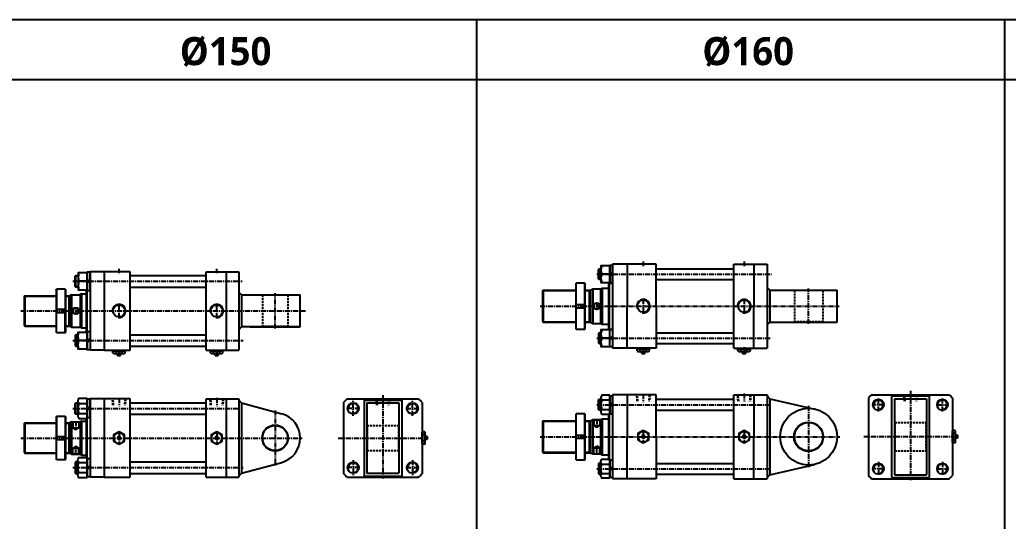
# Model space of a CAD drawing. Extents: x -819 to 9354, y 0 to 4161.
# Drawn here: x 1448 to 3918, y 1253 to 2506 of the extents above; entities that cross this region are included whole.
import ezdxf

# ---------------------------------------------------------------- set-up
doc = ezdxf.new("R2010")
doc.units = 0
doc.header["$LTSCALE"] = 10
doc.header["$MEASUREMENT"] = 0
doc.linetypes.add('CENTER', pattern=[2, 1.25, -0.25, 0.25, -0.25])
doc.linetypes.add('HIDDENX2', pattern=[0.75, 0.5, -0.25])
doc.layers.get('0').update_dxf_attribs({"linetype": 'CONTINUOUS'})
for name, color, linetype in [('HID', 2, 'HIDDENX2'), ('Line', 7, 'CONTINUOUS'), ('ML', 7, 'CONTINUOUS'), ('외형선', 3, 'CONTINUOUS')]:
    doc.layers.add(name, color=color, linetype=linetype)
doc.styles.add('문자', font='romans.shx')

msp = doc.modelspace()

# ---------------------------------------------------------------- linework, layer by layer
for p, q in [((9354.3, 2505.7), (0, 2505.7)), ((2590.1, 0), (2590.1, 2505.7)), ((3909.2, 0), (3909.2, 2505.7)), ((9354.3, 2355.7), (0, 2355.7))]:
    msp.add_line(p, q)
at = {"color": 7, "linetype": 'Continuous'}
for p, q in [((1681.6, 1678.3), (1681.6, 1680.3)), ((1681.6, 1680.3), (1710.8, 1680.3)), ((1710.8, 1678.3), (1710.8, 1680.3)), ((1925.6, 1678.3), (1925.6, 1680.3)), ((1925.6, 1680.3), (1954.8, 1680.3)), ((1954.8, 1678.3), (1954.8, 1680.3)), ((2990.5, 1678.2), (2990.5, 1683.2)), ((2990.5, 1683.2), (2996.8, 1683.2)), ((2991.5, 1683.2), (2991.5, 1685.2)), ((2991.5, 1685.2), (3020.6, 1685.2)), ((2996.8, 1683.2), (3021.6, 1683.2)), ((2998.3, 1678.2), (2998.3, 1683.2)), ((3013.8, 1678.2), (3013.8, 1683.2)), ((3020.6, 1683.2), (3020.6, 1685.2)), ((3021.6, 1678.2), (3021.6, 1683.2)), ((3242.5, 1678.2), (3242.5, 1683.2)), ((3242.5, 1683.2), (3248.8, 1683.2)), ((3243.5, 1683.2), (3243.5, 1685.2)), ((3243.5, 1685.2), (3272.6, 1685.2)), ((3248.8, 1683.2), (3273.6, 1683.2)), ((3250.3, 1678.2), (3250.3, 1683.2)), ((3265.8, 1678.2), (3265.8, 1683.2)), ((3272.6, 1683.2), (3272.6, 1685.2)), ((3273.6, 1678.2), (3273.6, 1683.2)), ((1680.6, 1673.3), (1680.6, 1678.3)), ((1680.6, 1678.3), (1687, 1678.3)), ((1683.8, 1672.3), (1708.6, 1672.3)), ((1687, 1678.3), (1711.8, 1678.3)), ((1688.4, 1673.3), (1688.4, 1678.3)), ((1692.2, 1672.6), (1692.2, 1672.6)), ((1692.2, 1667.8), (1692.2, 1672.3)), ((1692.2, 1667.8), (1692.7, 1667.3)), ((1700.2, 1667.8), (1692.2, 1667.8)), ((1692.7, 1667.3), (1699.7, 1667.3)), ((1700.2, 1667.8), (1699.7, 1667.3)), ((1700.2, 1667.8), (1700.2, 1672.3)), ((1704, 1673.3), (1704, 1678.3)), ((1711.8, 1673.3), (1711.8, 1678.3)), ((1924.6, 1673.3), (1924.6, 1678.3)), ((1924.6, 1678.3), (1931, 1678.3)), ((1927.8, 1672.3), (1952.6, 1672.3)), ((1931, 1678.3), (1955.8, 1678.3)), ((1932.4, 1673.3), (1932.4, 1678.3)), ((1936.2, 1672.6), (1936.2, 1672.6)), ((1936.2, 1667.8), (1936.2, 1672.3)), ((1936.2, 1667.8), (1936.7, 1667.3)), ((1944.2, 1667.8), (1936.2, 1667.8)), ((1936.7, 1667.3), (1943.7, 1667.3)), ((1944.2, 1667.8), (1943.7, 1667.3)), ((1944.2, 1667.8), (1944.2, 1672.3)), ((1948, 1673.3), (1948, 1678.3)), ((1955.8, 1673.3), (1955.8, 1678.3)), ((2993.6, 1677.2), (3018.5, 1677.2)), ((3002.1, 1677.5), (3002.1, 1677.5)), ((3002.1, 1672.7), (3002.1, 1677.2)), ((3002.1, 1672.7), (3002.6, 1672.2)), ((3010.1, 1672.7), (3002.1, 1672.7)), ((3002.6, 1672.2), (3009.6, 1672.2)), ((3010.1, 1672.7), (3009.6, 1672.2)), ((3010.1, 1672.7), (3010.1, 1677.2)), ((3245.6, 1677.2), (3270.5, 1677.2)), ((3254.1, 1677.5), (3254.1, 1677.5)), ((3254.1, 1672.7), (3254.1, 1677.2)), ((3254.1, 1672.7), (3254.6, 1672.2)), ((3262.1, 1672.7), (3254.1, 1672.7)), ((3254.6, 1672.2), (3261.6, 1672.2)), ((3262.1, 1672.7), (3261.6, 1672.2)), ((3262.1, 1672.7), (3262.1, 1677.2)), ((2453.4, 1446.2), (2453.4, 1475.3)), ((2455.4, 1475.3), (2453.4, 1475.3)), ((2460.4, 1476.3), (2455.4, 1476.3)), ((2455.4, 1451.5), (2455.4, 1476.3)), ((2460.4, 1468.5), (2455.4, 1468.5)), ((2461.4, 1448.3), (2461.4, 1473.2)), ((2465.9, 1464.7), (2461.4, 1464.7)), ((2465.9, 1464.7), (2466.4, 1464.2)), ((2465.9, 1464.7), (2465.9, 1456.7)), ((2465.9, 1456.7), (2466.4, 1457.2)), ((2466.4, 1457.2), (2466.4, 1464.2)), ((3778.3, 1449.4), (3778.3, 1478.6)), ((3780.3, 1478.6), (3778.3, 1478.6)), ((3785.3, 1479.6), (3780.3, 1479.6)), ((3780.3, 1454.7), (3780.3, 1479.6)), ((3785.3, 1471.8), (3780.3, 1471.8)), ((3786, 1460), (3786, 1460)), ((3786.3, 1451.6), (3786.3, 1476.4)), ((3790.8, 1468), (3786.3, 1468)), ((3790.8, 1460), (3786.3, 1460)), ((3790.8, 1468), (3791.3, 1467.5)), ((3790.8, 1468), (3790.8, 1460)), ((3790.8, 1460), (3791.3, 1460.5)), ((3791.3, 1460.5), (3791.3, 1467.5)), ((2455.4, 1446.2), (2453.4, 1446.2)), ((2460.4, 1453), (2455.4, 1453)), ((2455.4, 1445.2), (2455.4, 1451.5)), ((2460.4, 1445.2), (2455.4, 1445.2)), ((2461.1, 1456.7), (2461.1, 1456.7)), ((2465.9, 1456.7), (2461.4, 1456.7)), ((3780.3, 1449.4), (3778.3, 1449.4)), ((3785.3, 1456.2), (3780.3, 1456.2)), ((3780.3, 1448.4), (3780.3, 1454.7)), ((3785.3, 1448.4), (3780.3, 1448.4))]:
    msp.add_line(p, q, dxfattribs=at)
for points in [[(1682.7, 1453), (1696.2, 1445.2), (1709.7, 1453), (1709.7, 1468.5), (1696.2, 1476.3), (1682.7, 1468.5)], [(1694.8, 1463.2), (1693.3, 1460.7), (1694.8, 1458.2), (1697.7, 1458.2), (1699.1, 1460.7), (1697.7, 1463.2)], [(1926.7, 1453), (1940.2, 1445.2), (1953.7, 1453), (1953.7, 1468.5), (1940.2, 1476.3), (1926.7, 1468.5)], [(1938.8, 1463.2), (1937.3, 1460.7), (1938.8, 1458.2), (1941.7, 1458.2), (1943.1, 1460.7), (1941.7, 1463.2)], [(2992.6, 1456.2), (3006.1, 1448.4), (3019.6, 1456.2), (3019.6, 1471.8), (3006.1, 1479.6), (2992.6, 1471.8)], [(3004.6, 1466.5), (3003.2, 1464), (3004.6, 1461.5), (3007.5, 1461.5), (3008.9, 1464), (3007.5, 1466.5)], [(3244.6, 1456.2), (3258.1, 1448.4), (3271.6, 1456.2), (3271.6, 1471.8), (3258.1, 1479.6), (3244.6, 1471.8)], [(3256.6, 1466.5), (3255.2, 1464), (3256.6, 1461.5), (3259.5, 1461.5), (3260.9, 1464), (3259.5, 1466.5)]]:
    msp.add_lwpolyline(points, close=True, dxfattribs=at)
for centre, radius in [((1696.2, 1460.7), 13.5), ((1696.2, 1460.7), 3.5), ((1940.2, 1460.7), 13.5), ((1940.2, 1460.7), 3.5), ((3006.1, 1464), 13.5), ((3006.1, 1464), 3.5), ((3258.1, 1464), 13.5), ((3258.1, 1464), 3.5)]:
    msp.add_circle(centre, radius, dxfattribs=at)
for centre, radius, start, end in [((1683.8, 1677.9), 5.62, 235.6158, 270), ((1684.5, 1680.5), 8.22, 241.7006, 298.2994), ((1696.2, 1703.7), 31.3, 255.6172, 270.0141), ((1696.2, 1703.7), 31.3, 269.9859, 284.3828), ((1707.9, 1680.5), 8.22, 241.7006, 298.2994), ((1927.8, 1677.9), 5.62, 235.6158, 270), ((1928.5, 1680.5), 8.22, 241.7006, 298.2994), ((1940.2, 1703.7), 31.3, 255.6172, 270.0141), ((1940.2, 1703.7), 31.3, 269.9859, 284.3828), ((1951.9, 1680.5), 8.22, 241.7006, 298.2994), ((2993.6, 1682.9), 5.62, 235.6158, 270), ((2994.4, 1685.5), 8.22, 241.7006, 298.2994), ((3006, 1708.6), 31.3, 255.6172, 270.0141), ((3006.1, 1708.6), 31.3, 269.9859, 284.3828), ((3017.7, 1685.5), 8.22, 241.7006, 298.2994), ((3245.6, 1682.9), 5.62, 235.6158, 270), ((3246.4, 1685.5), 8.22, 241.7006, 298.2994), ((3258, 1708.6), 31.3, 255.6172, 270.0141), ((3258.1, 1708.6), 31.3, 269.9859, 284.3828), ((3269.7, 1685.5), 8.22, 241.7006, 298.2994), ((2453.2, 1472.4), 8.22, 331.7006, 28.2994), ((2430, 1460.8), 31.3, 359.9859, 14.3828), ((2430, 1460.7), 31.3, 345.6172, 0.0141), ((3778, 1475.7), 8.22, 331.7006, 28.2994), ((3754.9, 1464), 31.3, 359.9859, 14.3828), ((3754.9, 1464), 31.3, 345.6172, 0.0141), ((2453.2, 1449.1), 8.22, 331.7006, 28.2994), ((2455.8, 1448.3), 5.62, 325.6158, 0), ((3778, 1452.3), 8.22, 331.7006, 28.2994), ((3780.6, 1451.6), 5.62, 325.6158, 0)]:
    msp.add_arc(centre, radius, start, end, dxfattribs=at)
at = {"layer": 'HID'}
for p, q in [((3382.6, 1830.2), (3383.6, 1829.2)), ((3383.6, 1829.2), (3383.6, 1751.2)), ((3454.6, 1829.2), (3383.6, 1829.2)), ((3455.6, 1830.2), (3454.6, 1829.2)), ((3454.6, 1829.2), (3454.6, 1751.2)), ((2053.7, 1818.3), (2054.7, 1817.3)), ((2054.7, 1817.3), (2054.7, 1737.8)), ((2117.7, 1817.3), (2054.7, 1817.3)), ((2118.7, 1818.3), (2117.7, 1817.3)), ((2117.7, 1817.3), (2117.7, 1737.8)), ((2053.7, 1738.3), (2054.7, 1739.3)), ((2117.7, 1739.3), (2054.7, 1739.3)), ((2118.7, 1738.3), (2117.7, 1739.3)), ((3382.6, 1750.2), (3383.6, 1751.2)), ((3454.6, 1751.2), (3383.6, 1751.2)), ((3455.6, 1750.2), (3454.6, 1751.2)), ((1681.2, 1542.7), (1679.6, 1558.7)), ((1682.8, 1542.7), (1681.2, 1558.7)), ((1711.2, 1558.7), (1709.6, 1542.7)), ((1712.8, 1558.7), (1711.2, 1542.7)), ((1925.2, 1542.7), (1923.6, 1558.7)), ((1926.8, 1542.7), (1925.2, 1558.7)), ((1955.2, 1558.7), (1953.6, 1542.7)), ((1956.8, 1558.7), (1955.2, 1542.7)), ((2340.4, 1542.7), (2338.8, 1558.7)), ((2342, 1542.7), (2340.4, 1558.7)), ((2370.4, 1558.7), (2368.8, 1542.7)), ((2372, 1558.7), (2370.4, 1542.7)), ((2991.1, 1553), (2989.5, 1569)), ((2992.7, 1553), (2991.1, 1569)), ((3021.1, 1569), (3019.5, 1553)), ((3022.7, 1569), (3021.1, 1553)), ((3243.1, 1553), (3241.5, 1569)), ((3244.7, 1553), (3243.1, 1569)), ((3273.1, 1569), (3271.5, 1553)), ((3274.7, 1569), (3273.1, 1553)), ((3658.3, 1553), (3656.7, 1569)), ((3659.9, 1553), (3658.3, 1569)), ((3688.3, 1569), (3686.7, 1553)), ((3689.9, 1569), (3688.3, 1553)), ((2315.4, 1493.2), (2316.4, 1492.2)), ((2316.4, 1492.2), (2394.4, 1492.2)), ((2316.4, 1492.2), (2316.4, 1429.2)), ((2395.4, 1493.2), (2394.4, 1492.2)), ((2394.4, 1492.2), (2394.4, 1429.2)), ((3633.3, 1500.5), (3634.3, 1499.5)), ((3634.3, 1499.5), (3634.3, 1428.5)), ((3634.3, 1499.5), (3712.3, 1499.5)), ((3713.3, 1500.5), (3712.3, 1499.5)), ((3712.3, 1499.5), (3712.3, 1428.5)), ((2315.4, 1428.2), (2316.4, 1429.2)), ((2316.4, 1429.2), (2394.4, 1429.2)), ((2395.4, 1428.2), (2394.4, 1429.2)), ((3633.3, 1427.5), (3634.3, 1428.5)), ((3634.3, 1428.5), (3712.3, 1428.5)), ((3713.3, 1427.5), (3712.3, 1428.5))]:
    msp.add_line(p, q, dxfattribs=at)
at = {"layer": 'Line'}
for p, q in [((2900.3, 1882.1), (2894.1, 1882.1)), ((1594.2, 1864.9), (1586.9, 1864.9)), ((2900.3, 1858.4), (2894.1, 1858.4)), ((1594.2, 1839.7), (1586.9, 1839.7)), ((2754.6, 1829.2), (2837.2, 1829.2)), ((2861.2, 1829.2), (2871.1, 1829.2)), ((2871.1, 1829.2), (2872.8, 1830.2)), ((1459.7, 1815.3), (1539, 1815.3)), ((1563, 1815.3), (1571.2, 1815.3)), ((1571.2, 1815.3), (1572.9, 1816.3)), ((1459.7, 1741.3), (1539, 1741.3)), ((1563, 1741.3), (1571.2, 1741.3)), ((1571.2, 1741.3), (1572.9, 1740.3)), ((2754.6, 1751.2), (2837.2, 1751.2)), ((2861.2, 1751.2), (2871.1, 1751.2)), ((2871.1, 1751.2), (2872.8, 1750.2)), ((1594.2, 1716.9), (1586.9, 1716.9)), ((2900.3, 1722.1), (2894.1, 1722.1)), ((1594.2, 1691.7), (1586.9, 1691.7)), ((2900.3, 1698.4), (2894.1, 1698.4)), ((1593.7, 1547.3), (1586.9, 1547.3)), ((1593.7, 1522.2), (1586.9, 1522.2)), ((1459.7, 1497.7), (1539, 1497.7)), ((1563, 1497.7), (1571.2, 1497.7)), ((1571.2, 1497.7), (1572.9, 1498.7)), ((1459.7, 1423.7), (1539, 1423.7)), ((1563, 1423.7), (1571.2, 1423.7)), ((1571.2, 1423.7), (1572.9, 1422.7)), ((1593.7, 1399.3), (1586.9, 1399.3)), ((1593.7, 1374.2), (1586.9, 1374.2))]:
    msp.add_line(p, q, dxfattribs=at)
for centre, radius, start, end in [((3006.1, 1790.2), 16.6, 258.5736, 189.2846), ((3258.1, 1790.2), 16.6, 258.5736, 189.2846), ((1696.2, 1778.3), 16.6, 261.7197, 186.8277), ((1940.2, 1778.3), 16.6, 261.7197, 186.8277), ((3593.3, 1544), 11.9, 261.1, 192.3996), ((3753.3, 1544), 11.9, 259.2896, 191.1528), ((2281.4, 1534.7), 12.3, 256.2417, 187.2307), ((2429.4, 1534.7), 12.3, 255.2852, 193.1137), ((2281.4, 1386.7), 12.3, 257.0654, 189.93), ((2429.4, 1386.7), 12.3, 257.5541, 191.7533), ((3593.3, 1384), 11.9, 259.2727, 188.069), ((3753.3, 1384), 11.9, 258.2082, 187.8073)]:
    msp.add_arc(centre, radius, start, end, dxfattribs=at)
at = {"layer": 'ML', "color": 1, "linetype": 'CENTER'}
for p, q in [((1696.2, 1873), (1696.2, 1883.4)), ((1940.2, 1873), (1940.2, 1883.4)), ((1580.5, 1852.3), (2003.9, 1852.3)), ((2890.3, 1870.2), (3326.4, 1870.2)), ((3419.1, 1746.2), (3419.1, 1834.2)), ((2086.2, 1734.3), (2086.2, 1822.3)), ((3006.1, 1808.5), (3006.1, 1772)), ((3258.1, 1808.5), (3258.1, 1772)), ((1451, 1778.3), (2161.8, 1778.3)), ((1588.2, 1769.5), (1588.2, 1787.1)), ((1696.2, 1760.1), (1696.2, 1796.6)), ((1940.2, 1760.1), (1940.2, 1796.6)), ((2748.7, 1790.2), (3495.3, 1790.2)), ((2889.6, 1799), (2889.6, 1781.4)), ((1580.5, 1704.3), (2006.1, 1704.3)), ((2890.3, 1710.2), (3323.2, 1710.2)), ((1696.2, 1681.1), (1696.2, 1671.6)), ((1940.2, 1681.1), (1940.2, 1671.6)), ((3006.1, 1687.5), (3006.1, 1676)), ((3258.1, 1687.5), (3258.1, 1676)), ((1696.2, 1561.5), (1696.2, 1540.2)), ((1940.2, 1561.5), (1940.2, 1540.2)), ((2355.4, 1567.5), (2355.4, 1359.8)), ((3006.1, 1570.9), (3006.1, 1550.6)), ((3258.1, 1572.1), (3258.1, 1551.5)), ((3593.3, 1527), (3593.3, 1561)), ((3673.3, 1579), (3673.3, 1355.5)), ((3753.3, 1527), (3753.3, 1561)), ((1580.5, 1534.7), (2003.9, 1534.7)), ((2297.8, 1534.7), (2265, 1534.7)), ((2281.4, 1515.8), (2281.4, 1553.7)), ((2413, 1534.7), (2445.8, 1534.7)), ((2429.4, 1515.8), (2429.4, 1553.7)), ((2890.3, 1544), (3322.1, 1544)), ((3419.1, 1540.8), (3419.1, 1387.2)), ((3608, 1544), (3578.5, 1544)), ((3738.5, 1544), (3768, 1544)), ((2086.2, 1529.4), (2086.2, 1390.9)), ((2889.6, 1508), (2889.6, 1486.5)), ((1588.2, 1502.5), (1588.2, 1480.6)), ((1451, 1460.7), (2153.5, 1460.7)), ((1696.2, 1471.7), (1696.2, 1449.7)), ((1940.2, 1471.7), (1940.2, 1449.7)), ((2244, 1460.7), (2463.1, 1460.7)), ((2748.7, 1464), (3497.3, 1464)), ((3006.1, 1475), (3006.1, 1453)), ((3258.1, 1475), (3258.1, 1453)), ((3787.9, 1464), (3557.2, 1464)), ((1588.2, 1419), (1588.2, 1440.9)), ((2889.6, 1420), (2889.6, 1441.5)), ((1580.5, 1386.7), (2006.1, 1386.7)), ((2297.8, 1386.7), (2265, 1386.7)), ((2281.4, 1405.7), (2281.4, 1367.8)), ((2413, 1386.7), (2445.8, 1386.7)), ((2429.4, 1405.7), (2429.4, 1367.8)), ((2890.3, 1384), (3324.1, 1384)), ((3608, 1384), (3578.5, 1384)), ((3593.3, 1401), (3593.3, 1367)), ((3738.5, 1384), (3768, 1384)), ((3753.3, 1401), (3753.3, 1367))]:
    msp.add_line(p, q, dxfattribs=at)
at = {"layer": 'ML'}
for p, q in [((2895.7, 1856.7), (2895.7, 1883.7)), ((2929.1, 1895.2), (2929.1, 1685.2)), ((2966.1, 1895.2), (2929.1, 1895.2)), ((2929.1, 1895.2), (2929.1, 1895.2)), ((3038.1, 1895.2), (2966.1, 1895.2)), ((2966.1, 1895.2), (2966.1, 1790.2)), ((3038.1, 1790.2), (3038.1, 1895.2)), ((3038.1, 1883.7), (3232.1, 1883.7)), ((3232.1, 1790.2), (3232.1, 1895.2)), ((3232.1, 1895.2), (3282.1, 1895.2)), ((3282.1, 1895.2), (3282.1, 1790.2)), ((3282.1, 1895.2), (3315.1, 1895.2)), ((3315.1, 1895.2), (3315.1, 1685.2)), ((1588.6, 1838), (1588.6, 1866.6)), ((1617, 1852.3), (1596.1, 1852.3)), ((1617, 1857.9), (1624.2, 1850.7)), ((1617, 1853.9), (1624.2, 1846.7)), ((1624.2, 1876.3), (1624.2, 1680.3)), ((1659.2, 1876.3), (1624.2, 1876.3)), ((1659.2, 1876.3), (1659.2, 1680.3)), ((1724.2, 1876.3), (1659.2, 1876.3)), ((1724.2, 1680.3), (1724.2, 1876.3)), ((1724.2, 1866.6), (1914.2, 1866.6)), ((1914.2, 1876.3), (1964.2, 1876.3)), ((1914.2, 1680.3), (1914.2, 1876.3)), ((1964.2, 1876.3), (1964.2, 1680.3)), ((1964.2, 1876.3), (1995.2, 1876.3)), ((1995.2, 1876.3), (1995.2, 1680.3)), ((2922.3, 1870.2), (2902.1, 1870.2)), ((2922.3, 1875.6), (2929.1, 1868.8)), ((2922.3, 1871.7), (2929.1, 1864.9)), ((3038.1, 1856.7), (3232.1, 1856.7)), ((1539, 1831.3), (1540, 1832.3)), ((1539, 1831.3), (1539, 1725.3)), ((1540, 1832.3), (1540, 1782.3)), ((1562, 1832.3), (1540, 1832.3)), ((1562, 1832.3), (1562, 1782.3)), ((1562, 1832.3), (1563, 1831.3)), ((1563, 1725.3), (1563, 1831.3)), ((1614.2, 1831.1), (1614.2, 1725.6)), ((1615.7, 1831.1), (1615.7, 1725.6)), ((1724.2, 1838), (1914.2, 1838)), ((2754.1, 1828.7), (2755.6, 1830.2)), ((2754.1, 1828.7), (2754.1, 1751.7)), ((2755.6, 1830.2), (2755.6, 1750.2)), ((2755.6, 1830.2), (2837.2, 1830.2)), ((2837.2, 1846.7), (2838.2, 1847.7)), ((2837.2, 1846.7), (2837.2, 1733.7)), ((2860.2, 1847.7), (2838.2, 1847.7)), ((2838.2, 1794.2), (2838.2, 1847.7)), ((2860.2, 1794.2), (2860.2, 1847.7)), ((2860.2, 1847.7), (2861.2, 1846.7)), ((2861.2, 1733.7), (2861.2, 1846.7)), ((2861.2, 1830.2), (2874.1, 1830.2)), ((2871.1, 1830.2), (2871.1, 1750.2)), ((2874.1, 1830.2), (2880.1, 1833.2)), ((2874.1, 1830.2), (2874.1, 1750.2)), ((2880.1, 1833.2), (2880.1, 1747.2)), ((2880.1, 1833.2), (2899.1, 1833.2)), ((2899.1, 1833.2), (2903.1, 1835.2)), ((2899.1, 1833.2), (2899.1, 1747.2)), ((2903.1, 1835.2), (2903.1, 1745.2)), ((2903.1, 1835.2), (2919.1, 1835.2)), ((2919.1, 1846.2), (2920.6, 1847.7)), ((2919.1, 1846.2), (2919.1, 1734.2)), ((2920.6, 1847.7), (2920.6, 1732.7)), ((2920.6, 1847.7), (2929.1, 1847.7)), ((3315.1, 1837.2), (3322.1, 1830.2)), ((3322.1, 1830.2), (3322.1, 1750.2)), ((3322.1, 1830.2), (3490.1, 1830.2)), ((3490.1, 1750.2), (3490.1, 1830.2)), ((1459.2, 1814.8), (1460.7, 1816.3)), ((1459.2, 1814.8), (1459.2, 1741.8)), ((1460.7, 1816.3), (1460.7, 1740.3)), ((1460.7, 1816.3), (1539, 1816.3)), ((1563, 1816.3), (1574.2, 1816.3)), ((1571.2, 1816.3), (1571.2, 1740.3)), ((1577.2, 1818.8), (1574.2, 1817.1)), ((1574.2, 1817.1), (1574.2, 1739.5)), ((1577.2, 1818.8), (1577.2, 1737.8)), ((1577.2, 1818.8), (1599.2, 1818.8)), ((1602.2, 1820.8), (1599.2, 1819.1)), ((1599.2, 1819.1), (1599.2, 1737.5)), ((1602.2, 1820.8), (1602.2, 1735.8)), ((1602.2, 1820.8), (1614.2, 1820.8)), ((2002.2, 1818.3), (1995.2, 1825.3)), ((2002.2, 1818.3), (2002.2, 1738.3)), ((2002.2, 1818.3), (2149.2, 1818.3)), ((2149.2, 1738.3), (2149.2, 1818.3)), ((1539, 1782.3), (1563, 1782.3)), ((2837.2, 1794.2), (2861.2, 1794.2)), ((2837.2, 1786.2), (2861.2, 1786.2)), ((2838.2, 1732.7), (2838.2, 1786.2)), ((2860.2, 1732.7), (2860.2, 1786.2)), ((2966.1, 1685.2), (2966.1, 1790.2)), ((3038.1, 1790.2), (3038.1, 1685.2)), ((3232.1, 1685.2), (3232.1, 1790.2)), ((3282.1, 1685.2), (3282.1, 1790.2)), ((1539, 1774.3), (1563, 1774.3)), ((1540, 1724.3), (1540, 1774.3)), ((1562, 1724.3), (1562, 1774.3)), ((1459.2, 1741.8), (1460.7, 1740.3)), ((1460.7, 1740.3), (1539, 1740.3)), ((1563, 1740.3), (1574.2, 1740.3)), ((1577.2, 1737.8), (1574.2, 1739.5)), ((1577.2, 1737.8), (1599.2, 1737.8)), ((1602.2, 1735.8), (1599.2, 1737.5)), ((1602.2, 1735.8), (1614.2, 1735.8)), ((2002.2, 1738.3), (1995.2, 1731.3)), ((2149.2, 1738.3), (2002.2, 1738.3)), ((2023.2, 1738.3), (2149.2, 1738.3)), ((2754.1, 1751.7), (2755.6, 1750.2)), ((2755.6, 1750.2), (2837.2, 1750.2)), ((2838.2, 1732.7), (2837.2, 1733.7)), ((2838.2, 1732.7), (2860.2, 1732.7)), ((2860.2, 1732.7), (2861.2, 1733.7)), ((2861.2, 1750.2), (2874.1, 1750.2)), ((2874.1, 1750.2), (2880.1, 1747.2)), ((2880.1, 1747.2), (2899.1, 1747.2)), ((2899.1, 1747.2), (2903.1, 1745.2)), ((2903.1, 1745.2), (2919.1, 1745.2)), ((2919.1, 1734.2), (2919.4, 1733.9)), ((2919.1, 1734.2), (2920.6, 1732.7)), ((2920.6, 1732.7), (2929.1, 1732.7)), ((3315.1, 1743.2), (3322.1, 1750.2)), ((3322.1, 1750.2), (3490.1, 1750.2)), ((1540, 1724.3), (1539, 1725.3)), ((1540, 1724.3), (1562, 1724.3)), ((1562, 1724.3), (1563, 1725.3)), ((1588.6, 1718.6), (1588.6, 1690)), ((1617, 1704.3), (1596.1, 1704.3)), ((1617, 1702.7), (1624.2, 1709.9)), ((1617, 1698.7), (1624.2, 1705.9)), ((1724.2, 1718.6), (1914.2, 1718.6)), ((2895.7, 1723.7), (2895.7, 1696.7)), ((2922.3, 1710.2), (2902.1, 1710.2)), ((2922.3, 1708.8), (2929.1, 1715.6)), ((2922.3, 1704.9), (2929.1, 1711.7)), ((3038.1, 1723.7), (3232.1, 1723.7)), ((1659.2, 1680.3), (1624.2, 1680.3)), ((1659.2, 1680.3), (1724.2, 1680.3)), ((1724.2, 1690), (1914.2, 1690)), ((1914.2, 1680.3), (1964.2, 1680.3)), ((1964.2, 1680.3), (1995.2, 1680.3)), ((2966.1, 1685.2), (2929.1, 1685.2)), ((3038.1, 1685.2), (2966.1, 1685.2)), ((3038.1, 1696.7), (3232.1, 1696.7)), ((3232.1, 1685.2), (3282.1, 1685.2)), ((3282.1, 1685.2), (3315.1, 1685.2)), ((1659.2, 1558.7), (1624.2, 1558.7)), ((1624.2, 1558.7), (1624.2, 1362.7)), ((1659.2, 1558.7), (1659.2, 1362.7)), ((1724.2, 1558.7), (1659.2, 1558.7)), ((1724.2, 1362.7), (1724.2, 1558.7)), ((1914.2, 1362.7), (1914.2, 1558.7)), ((1914.2, 1558.7), (1964.2, 1558.7)), ((1964.2, 1558.7), (1964.2, 1362.7)), ((1964.2, 1558.7), (1995.2, 1558.7)), ((1995.2, 1558.7), (1995.2, 1362.7)), ((2266.2, 1558.7), (2444.6, 1558.7)), ((2900.3, 1555.9), (2894.1, 1555.9)), ((2895.7, 1530.5), (2895.7, 1557.5)), ((2900.3, 1561.7), (2900.3, 1526.2)), ((2902.1, 1555.8), (2922.3, 1555.8)), ((2966.1, 1569), (2929.1, 1569)), ((2929.1, 1569), (2929.1, 1569)), ((2929.1, 1569), (2929.1, 1359)), ((3038.1, 1569), (2966.1, 1569)), ((2966.1, 1569), (2966.1, 1464)), ((3038.1, 1464), (3038.1, 1569)), ((3038.1, 1557.5), (3232.1, 1557.5)), ((3232.1, 1569), (3282.1, 1569)), ((3232.1, 1464), (3232.1, 1569)), ((3282.1, 1569), (3282.1, 1464)), ((3282.1, 1569), (3315.1, 1569)), ((3315.1, 1569), (3315.1, 1359)), ((3315.1, 1566), (3322.1, 1559)), ((3322.1, 1559), (3322.1, 1369)), ((3322.1, 1559), (3434.9, 1533.2)), ((3568.3, 1561.1), (3568.3, 1366.9)), ((3576.2, 1569), (3770.3, 1569)), ((3626.3, 1566), (3626.3, 1362)), ((3626.3, 1566), (3720.3, 1566)), ((3633.3, 1559), (3633.3, 1369)), ((3633.3, 1559), (3713.3, 1559)), ((3713.3, 1559), (3713.3, 1369)), ((3720.3, 1566), (3720.3, 1362)), ((3778.3, 1561.1), (3778.3, 1366.9)), ((1588.6, 1520.5), (1588.6, 1549)), ((1593.7, 1553.5), (1593.7, 1515.9)), ((1595.7, 1547.3), (1617, 1547.3)), ((1617, 1540.4), (1624.2, 1533.2)), ((1617, 1536.3), (1624.2, 1529.1)), ((1724.2, 1549), (1914.2, 1549)), ((1995.2, 1555.7), (2002.2, 1548.7)), ((2002.2, 1548.7), (2002.2, 1372.7)), ((2002.2, 1548.7), (2102.7, 1521.6)), ((2257.4, 1549.9), (2257.4, 1371.6)), ((2308.4, 1555.7), (2402.4, 1555.7)), ((2308.4, 1555.7), (2308.4, 1365.7)), ((2315.4, 1548.7), (2395.4, 1548.7)), ((2315.4, 1548.7), (2315.4, 1372.7)), ((2395.4, 1548.7), (2395.4, 1372.7)), ((2402.4, 1555.7), (2402.4, 1365.7)), ((2453.4, 1549.9), (2453.4, 1371.6)), ((2900.3, 1532.1), (2894.1, 1532.1)), ((2902.1, 1532.2), (2922.3, 1532.2)), ((2922.3, 1549.3), (2929.1, 1542.5)), ((2922.3, 1545.5), (2929.1, 1538.7)), ((1539, 1513.7), (1540, 1514.7)), ((1539, 1513.7), (1539, 1407.7)), ((1540, 1514.7), (1540, 1464.7)), ((1562, 1514.7), (1540, 1514.7)), ((1562, 1514.7), (1562, 1464.7)), ((1562, 1514.7), (1563, 1513.7)), ((1563, 1407.7), (1563, 1513.7)), ((1595.7, 1522.2), (1617, 1522.2)), ((1614.2, 1509.7), (1614.2, 1411.8)), ((1615.7, 1509.7), (1615.7, 1411.8)), ((1724.2, 1520.5), (1914.2, 1520.5)), ((2837.2, 1520.5), (2838.2, 1521.5)), ((2837.2, 1520.5), (2837.2, 1407.5)), ((2860.2, 1521.5), (2838.2, 1521.5)), ((2838.2, 1468), (2838.2, 1521.5)), ((2860.2, 1521.5), (2861.2, 1520.5)), ((2860.2, 1468), (2860.2, 1521.5)), ((2861.2, 1407.5), (2861.2, 1520.5)), ((2874.1, 1504), (2880.1, 1507)), ((2880.1, 1507), (2899.1, 1507)), ((2880.1, 1507), (2880.1, 1421)), ((2881.6, 1507), (2882.1, 1506.5)), ((2882.1, 1506.5), (2882.1, 1492)), ((2882.1, 1506.5), (2897.1, 1506.5)), ((2897.1, 1506.5), (2897.6, 1507)), ((2897.1, 1506.5), (2897.1, 1492)), ((2899.1, 1507), (2903.1, 1509)), ((2899.1, 1507), (2899.1, 1421)), ((2903.1, 1509), (2919.1, 1509)), ((2903.1, 1509), (2903.1, 1419)), ((2919.1, 1520), (2919.4, 1520.3)), ((2919.1, 1520), (2919.1, 1408)), ((2920.6, 1520.3), (2920.6, 1407.7)), ((2922.3, 1521.5), (2929.1, 1521.5)), ((3038.1, 1530.5), (3232.1, 1530.5)), ((1459.2, 1497.2), (1460.7, 1498.7)), ((1459.2, 1497.2), (1459.2, 1424.2)), ((1460.7, 1498.7), (1539, 1498.7)), ((1460.7, 1498.7), (1460.7, 1422.7)), ((1563, 1498.7), (1574.2, 1498.7)), ((1571.2, 1498.7), (1571.2, 1422.7)), ((1577.2, 1501.2), (1574.2, 1499.5)), ((1574.2, 1499.5), (1574.2, 1422)), ((1577.2, 1501.2), (1599.2, 1501.2)), ((1577.2, 1501.2), (1577.2, 1420.2)), ((1580.2, 1501.2), (1580.7, 1500.7)), ((1580.7, 1500.7), (1580.7, 1486.2)), ((1595.7, 1500.7), (1580.7, 1500.7)), ((1580.7, 1486.2), (1595.7, 1486.2)), ((1580.7, 1486.2), (1588.2, 1481.9)), ((1595.7, 1486.2), (1588.2, 1481.9)), ((1596.2, 1501.2), (1595.7, 1500.7)), ((1595.7, 1500.7), (1595.7, 1486.2)), ((1602.2, 1503.2), (1599.2, 1501.5)), ((1599.2, 1501.5), (1599.2, 1420)), ((1602.2, 1503.2), (1614.2, 1503.2)), ((1602.2, 1503.2), (1602.2, 1418.2)), ((2754.1, 1502.5), (2755.6, 1504)), ((2754.1, 1502.5), (2754.1, 1425.5)), ((2754.6, 1503), (2837.2, 1503)), ((2755.6, 1504), (2837.2, 1504)), ((2755.6, 1504), (2755.6, 1424)), ((2861.2, 1504), (2874.1, 1504)), ((2861.2, 1503), (2871.1, 1503)), ((2871.1, 1504), (2871.1, 1424)), ((2871.1, 1503), (2872.8, 1504)), ((2874.1, 1504), (2874.1, 1424)), ((2882.1, 1492), (2897.1, 1492)), ((2882.1, 1492), (2889.6, 1487.7)), ((2897.1, 1492), (2889.6, 1487.7)), ((1539, 1464.7), (1563, 1464.7)), ((2837.2, 1468), (2861.2, 1468)), ((2837.2, 1460), (2861.2, 1460)), ((2838.2, 1406.5), (2838.2, 1460)), ((2860.2, 1406.5), (2860.2, 1460)), ((2966.1, 1359), (2966.1, 1464)), ((3038.1, 1464), (3038.1, 1359)), ((3232.1, 1359), (3232.1, 1464)), ((3282.1, 1359), (3282.1, 1464)), ((1539, 1456.7), (1563, 1456.7)), ((1540, 1406.7), (1540, 1456.7)), ((1562, 1406.7), (1562, 1456.7)), ((1580.7, 1435.2), (1588.2, 1439.6)), ((1580.7, 1435.2), (1595.7, 1435.2)), ((1580.7, 1420.7), (1580.7, 1435.2)), ((1595.7, 1435.2), (1588.2, 1439.6)), ((1595.7, 1420.7), (1595.7, 1435.2)), ((2882.1, 1436), (2889.6, 1440.3)), ((2882.1, 1421.5), (2882.1, 1436)), ((2882.1, 1436), (2897.1, 1436)), ((2897.1, 1436), (2889.6, 1440.3)), ((2897.1, 1421.5), (2897.1, 1436)), ((1459.2, 1424.2), (1460.7, 1422.7)), ((1460.7, 1422.7), (1539, 1422.7)), ((1540, 1406.7), (1539, 1407.7)), ((1562, 1406.7), (1563, 1407.7)), ((1563, 1422.7), (1574.2, 1422.7)), ((1577.2, 1420.2), (1574.2, 1422)), ((1577.2, 1420.2), (1599.2, 1420.2)), ((1580.2, 1420.2), (1580.7, 1420.7)), ((1595.7, 1420.7), (1580.7, 1420.7)), ((1596.2, 1420.2), (1595.7, 1420.7)), ((1602.2, 1418.2), (1599.2, 1420)), ((1602.2, 1418.2), (1614.2, 1418.2)), ((2754.1, 1425.5), (2755.6, 1424)), ((2754.6, 1425), (2837.2, 1425)), ((2755.6, 1424), (2837.2, 1424)), ((2861.2, 1425), (2871.1, 1425)), ((2861.2, 1424), (2874.1, 1424)), ((2871.1, 1425), (2872.8, 1424)), ((2874.1, 1424), (2880.1, 1421)), ((2880.1, 1421), (2899.1, 1421)), ((2881.6, 1421), (2882.1, 1421.5)), ((2882.1, 1421.5), (2897.1, 1421.5)), ((2897.1, 1421.5), (2897.6, 1421)), ((2899.1, 1421), (2903.1, 1419)), ((2903.1, 1419), (2919.1, 1419)), ((2919.1, 1408), (2919.4, 1407.7)), ((1540, 1406.7), (1562, 1406.7)), ((1588.6, 1401), (1588.6, 1372.5)), ((1593.7, 1367.9), (1593.7, 1405.5)), ((1595.7, 1399.3), (1617, 1399.3)), ((1617, 1385.2), (1624.2, 1392.4)), ((1617, 1381.1), (1624.2, 1388.3)), ((1724.2, 1401), (1914.2, 1401)), ((2002.2, 1372.7), (2102.7, 1399.9)), ((2838.2, 1406.5), (2837.2, 1407.5)), ((2838.2, 1406.5), (2860.2, 1406.5)), ((2860.2, 1406.5), (2861.2, 1407.5)), ((2900.3, 1395.9), (2894.1, 1395.9)), ((2895.7, 1397.5), (2895.7, 1370.5)), ((2900.3, 1366.2), (2900.3, 1401.7)), ((2902.1, 1395.8), (2922.3, 1395.8)), ((2922.3, 1406.5), (2929.1, 1406.5)), ((2922.3, 1382.5), (2929.1, 1389.3)), ((2922.3, 1378.7), (2929.1, 1385.5)), ((3038.1, 1397.5), (3232.1, 1397.5)), ((3322.1, 1369), (3434.9, 1394.8)), ((1595.7, 1374.2), (1617, 1374.2)), ((1659.2, 1362.7), (1624.2, 1362.7)), ((1659.2, 1362.7), (1724.2, 1362.7)), ((1724.2, 1372.5), (1914.2, 1372.5)), ((1914.2, 1362.7), (1964.2, 1362.7)), ((1964.2, 1362.7), (1995.2, 1362.7)), ((1995.2, 1365.7), (2002.2, 1372.7)), ((2266.2, 1362.7), (2444.6, 1362.7)), ((2308.4, 1365.7), (2402.4, 1365.7)), ((2315.4, 1372.7), (2395.4, 1372.7)), ((2900.3, 1372.1), (2894.1, 1372.1)), ((2902.1, 1372.2), (2922.3, 1372.2)), ((2966.1, 1359), (2929.1, 1359)), ((3038.1, 1359), (2966.1, 1359)), ((3038.1, 1370.5), (3232.1, 1370.5)), ((3232.1, 1359), (3282.1, 1359)), ((3282.1, 1359), (3315.1, 1359)), ((3315.1, 1362), (3322.1, 1369)), ((3576.2, 1359), (3770.3, 1359)), ((3626.3, 1362), (3720.3, 1362)), ((3633.3, 1369), (3713.3, 1369))]:
    msp.add_line(p, q, dxfattribs=at)
at = {"layer": 'ML', "color": 2}
for p, q in [((1692.7, 1672.5), (1692.7, 1672.5)), ((1692.7, 1667.3), (1692.7, 1672.3)), ((1699.7, 1667.3), (1699.7, 1672.3)), ((1936.7, 1672.5), (1936.7, 1672.5)), ((1936.7, 1667.3), (1936.7, 1672.3)), ((1943.7, 1667.3), (1943.7, 1672.3)), ((3002.6, 1677.4), (3002.6, 1677.4)), ((3002.6, 1672.2), (3002.6, 1677.2)), ((3009.6, 1672.2), (3009.6, 1677.2)), ((3254.6, 1677.4), (3254.6, 1677.4)), ((3254.6, 1672.2), (3254.6, 1677.2)), ((3261.6, 1672.2), (3261.6, 1677.2)), ((2461.2, 1457.2), (2461.2, 1457.2)), ((2466.4, 1464.2), (2461.4, 1464.2)), ((2466.4, 1457.2), (2461.4, 1457.2)), ((3786.1, 1460.5), (3786.1, 1460.5)), ((3791.3, 1467.5), (3786.3, 1467.5)), ((3791.3, 1460.5), (3786.3, 1460.5))]:
    msp.add_line(p, q, dxfattribs=at)
at = {"layer": 'ML'}
for points in [[(2900.3, 1856.7), (2895.7, 1856.7), (2894.1, 1858.4), (2894.1, 1882.1), (2895.7, 1883.7), (2900.3, 1883.7)], [(2929.1, 1848.6), (2929.1, 1891.9), (2922.3, 1891.9), (2922.3, 1848.6), (2929.1, 1848.6)], [(1594.2, 1838), (1588.6, 1838), (1586.9, 1839.7), (1586.9, 1864.9), (1588.6, 1866.6), (1594.2, 1866.6)], [(1624.2, 1829.4), (1624.2, 1875.2), (1617, 1875.2), (1617, 1829.4), (1624.2, 1829.4)], [(2929.1, 1731.9), (2929.1, 1688.6), (2922.3, 1688.6), (2922.3, 1731.9), (2929.1, 1731.9)], [(1594.2, 1718.6), (1588.6, 1718.6), (1586.9, 1716.9), (1586.9, 1691.7), (1588.6, 1690), (1594.2, 1690)], [(1624.2, 1727.2), (1624.2, 1681.4), (1617, 1681.4), (1617, 1727.2), (1624.2, 1727.2)], [(2900.3, 1723.7), (2895.7, 1723.7), (2894.1, 1722.1), (2894.1, 1698.4), (2895.7, 1696.7), (2900.3, 1696.7)], [(1624.2, 1511.8), (1624.2, 1557.7), (1617, 1557.7), (1617, 1511.8), (1624.2, 1511.8)], [(2900.3, 1530.5), (2895.7, 1530.5), (2894.1, 1532.1), (2894.1, 1555.9), (2895.7, 1557.5), (2900.3, 1557.5)], [(2929.1, 1522.3), (2929.1, 1565.6), (2922.3, 1565.6), (2922.3, 1522.3), (2929.1, 1522.3)], [(1593.7, 1520.5), (1588.6, 1520.5), (1586.9, 1522.2), (1586.9, 1547.3), (1588.6, 1549), (1593.7, 1549)], [(1624.2, 1409.7), (1624.2, 1363.8), (1617, 1363.8), (1617, 1409.7), (1624.2, 1409.7)], [(1593.7, 1401), (1588.6, 1401), (1586.9, 1399.3), (1586.9, 1374.2), (1588.6, 1372.5), (1593.7, 1372.5)], [(2900.3, 1397.5), (2895.7, 1397.5), (2894.1, 1395.9), (2894.1, 1372.1), (2895.7, 1370.5), (2900.3, 1370.5)], [(2929.1, 1405.6), (2929.1, 1362.3), (2922.3, 1362.3), (2922.3, 1405.6), (2929.1, 1405.6)]]:
    msp.add_lwpolyline(points, dxfattribs=at)
for points in [[(2902.1, 1890.7, 0.178633), (2902.1, 1870.2, 0.178633), (2902.1, 1849.7)], [(1596.1, 1873.6, 0.178633), (1596.1, 1852.3, 0.178633), (1596.1, 1831.1)], [(2902.1, 1730.7, 0.178633), (2902.1, 1710.2, 0.178633), (2902.1, 1689.7)], [(1596.1, 1683.1, -0.178633), (1596.1, 1704.3, -0.178633), (1596.1, 1725.6)], [(1617, 1559.8), (1595.7, 1559.8, 0.309401), (1595.7, 1547.3, 0.154701), (1595.7, 1522.2, 0.309401), (1595.7, 1509.7), (1617, 1509.7), (1617, 1559.8)], [(2922.3, 1567.7), (2902.1, 1567.7, 0.309401), (2902.1, 1555.8, 0.154701), (2902.1, 1532.2, 0.309401), (2902.1, 1520.3), (2922.3, 1520.3), (2922.3, 1567.7)], [(1617, 1361.7), (1595.7, 1361.7, -0.309401), (1595.7, 1374.2, -0.154701), (1595.7, 1399.3, -0.309401), (1595.7, 1411.8), (1617, 1411.8), (1617, 1361.7)], [(2922.3, 1360.3), (2902.1, 1360.3, -0.309401), (2902.1, 1372.2, -0.154701), (2902.1, 1395.8, -0.309401), (2902.1, 1407.7), (2922.3, 1407.7), (2922.3, 1360.3)]]:
    msp.add_lwpolyline(points, format="xyb", dxfattribs=at)
for points in [[(2922.3, 1890.7), (2900.3, 1890.7), (2900.3, 1849.7), (2922.3, 1849.7)], [(1617, 1873.6), (1594.2, 1873.6), (1594.2, 1831.1), (1617, 1831.1)], [(2922.3, 1730.7), (2900.3, 1730.7), (2900.3, 1689.7), (2922.3, 1689.7)], [(1617, 1683.1), (1594.2, 1683.1), (1594.2, 1725.6), (1617, 1725.6)]]:
    msp.add_lwpolyline(points, close=True, dxfattribs=at)
for centre, radius in [((3006.1, 1790.2), 15), ((3258.1, 1790.2), 15), ((1588.2, 1778.3), 8), ((1588.2, 1778.3), 7.5), ((1696.2, 1778.3), 15), ((1940.2, 1778.3), 15), ((2889.6, 1790.2), 8), ((2889.6, 1790.2), 7.5), ((3593.3, 1544), 13.5), ((3753.3, 1544), 13.5), ((2281.4, 1534.7), 14), ((2429.4, 1534.7), 14), ((3419.1, 1464), 71), ((2086.2, 1460.7), 32.5), ((2086.2, 1460.7), 31.5), ((3419.1, 1464), 36.5), ((3419.1, 1464), 35.5), ((2281.4, 1386.7), 14), ((2429.4, 1386.7), 14), ((3593.3, 1384), 13.5), ((3753.3, 1384), 13.5)]:
    msp.add_circle(centre, radius, dxfattribs=at)
for centre, radius, start, end in [((2355.4, 1460.7), 132.5, 132.3007, 137.6993), ((2355.4, 1460.7), 132.5, 42.3007, 47.6993), ((3673.3, 1464), 143, 132.7548, 137.2452), ((3673.3, 1464), 143, 42.7548, 47.2452), ((2086.2, 1460.7), 63, 285.1436, 74.8564), ((2355.4, 1460.7), 132.5, 222.3007, 227.6993), ((2355.4, 1460.7), 132.5, 312.3007, 317.6993), ((3673.3, 1464), 143, 222.7548, 227.2452), ((3673.3, 1464), 143, 312.7548, 317.2452)]:
    msp.add_arc(centre, radius, start, end, dxfattribs=at)
at = {"layer": 'ML', "color": 2}
for centre in [(1696.2, 1460.7), (1940.2, 1460.7), (3006.1, 1464), (3258.1, 1464)]:
    msp.add_arc(centre, 4, 270, 180, dxfattribs=at)
at = {"layer": '외형선', "color": 1, "linetype": 'CENTER'}
for p, q in [((3006.1, 1901.6), (3006.1, 1890.4)), ((3258.1, 1901.6), (3258.1, 1890.4))]:
    msp.add_line(p, q, dxfattribs=at)

# ---------------------------------------------------------------- texts
at = {"char_height": 70, "attachment_point": 1, "style": '문자'}
for s, insert in [('{\\fMalgun Gothic|b1|i0|c129|p50;%%C150}', (1848, 2462.3)), ('{\\fMalgun Gothic|b1|i0|c129|p50;%%C160}', (3153.5, 2462.3))]:
    msp.add_mtext_dynamic_manual_height_columns(s, width=124.533, gutter_width=16, heights=[-75.6], dxfattribs=dict(at, insert=insert))

doc.saveas('drawing.dxf')
